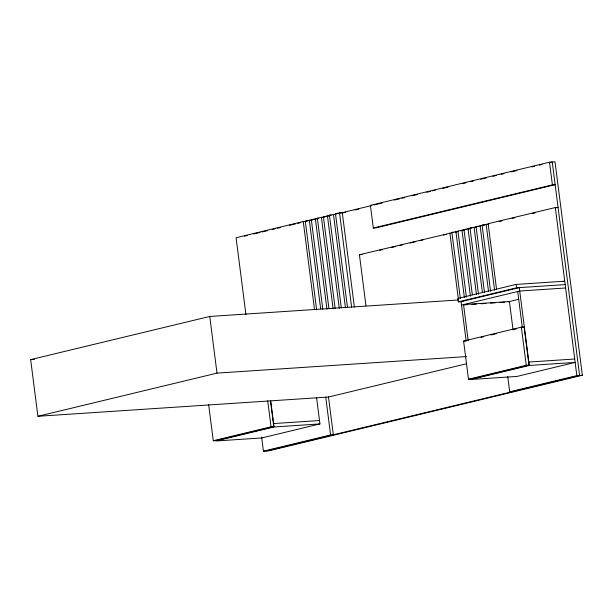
<?xml version="1.0" encoding="UTF-8"?>
<svg xmlns="http://www.w3.org/2000/svg" width="613" height="613" viewBox="0 0 613 613"><rect width="100%" height="100%" fill="white"/><g stroke="black" fill="none" stroke-linecap="round" stroke-linejoin="round"><path stroke-width="0.92" d="M306.002 221.362L303.251 221.546L236.089 237.737L245.936 314.569M312.048 219.906L305.266 221.063L316.637 309.833M322.798 309.32L311.312 219.607L318.093 218.45M324.139 216.994L317.35 218.144L328.966 308.814M335.135 308.301L323.396 216.688L330.177 215.538M341.295 307.787L329.442 215.232L336.223 214.083M347.464 307.274L335.487 213.776L339.518 212.803L342.269 212.627L354.368 307.067M261.605 436.939L263.429 451.168L268.938 450.8L582.35 375.263L555.01 161.832L549.501 162.2L370.405 205.363L373.309 228.028L376.068 227.844L555.156 184.682L552.405 184.865L373.309 228.028M244.365 236.22L247.215 235.53M253.721 233.967L260.004 232.45M262.096 231.944L267.36 230.68M272.325 229.484L275.114 228.81M277.482 228.235L280.241 227.576M289.443 225.354L295.573 223.875M297.719 223.362L300.485 222.695M310.431 220.297L313.243 219.623M314.867 219.224L318.821 218.274M322.522 217.385L326.262 216.481M327.763 216.121L329.373 215.73M340.215 213.117L371.83 205.501M374.091 204.957L382.06 203.033M394.504 200.037L399.737 198.773M401.929 198.244L404.71 197.57M412.135 195.785L417.407 194.513M426.702 192.275L430.426 191.379M432.548 190.865L435.337 190.191M442.755 188.406L448.095 187.118M462.976 183.532L465.957 182.812M470.592 181.693L473.382 181.027M480.807 179.234L486.224 177.931M492.867 176.329L496.576 175.433M501.105 174.345L504.001 173.64M511.334 171.878L516.912 170.529M531.793 166.943L534.628 166.261M539.264 165.142L542.045 164.476M549.463 162.683L552.252 162.016L579.599 375.447L266.188 450.984M342.966 212.933L345.755 212.267M355.057 210.021L358.774 209.125M365.961 305.734L359.425 254.74L451.704 232.817M460.355 298.562L451.881 232.457L458.662 231.3L455.444 232.082M460.677 230.817L464.708 229.844L457.926 231.001L466.393 297.106M472.316 294.707L463.972 229.538L470.753 228.388L468.34 228.971M478.485 294.194L470.018 228.082L476.799 226.933M484.531 292.738L476.063 226.626L482.845 225.477M490.576 291.282L482.102 225.17L488.89 224.021M555.301 208.014L558.06 207.347L555.309 207.531L488.147 223.714L496.545 289.244M379.715 250.326L382.481 249.66M391.715 247.437L395.4 246.549M400.021 245.438L402.787 244.771M410.166 242.993L415.706 241.652M420.319 240.541L423.093 239.875M443.391 234.986L446.164 234.312M486.469 224.603L488.078 224.212M499.181 221.538L501.94 220.872M512.062 218.435L514.82 217.768M532.299 213.554L535.065 212.887M466.769 363.701L328.507 397.025L37.906 416.288L30.65 359.624L209.746 316.454L458.417 299.972M562.895 281.635L564.749 281.191L516.108 284.417L457.903 298.447L458.34 301.841L463.106 301.527M458.34 301.841L516.544 287.819L565.178 284.593M461.528 305.059L519.732 291.029L565.615 287.987M508.085 301.857L518.498 299.351M37.906 416.288L217.002 373.125L466.631 356.574M463.597 341.073L521.356 327.158L524.107 326.974L528.996 365.126L471.236 379.049L468.485 379.232L463.597 341.073L466.347 340.897M481.021 337.357L483.772 336.698M491.105 334.928L496.607 333.602M514.023 329.403L516.774 328.744M521.356 327.633L523.188 327.196M208.627 404.45L213.278 440.739L271.03 426.817L273.789 426.633L270.448 400.58M468.485 379.232L526.245 365.31L528.996 365.126M273.789 426.633L216.029 440.555L213.278 440.739M319.94 423.92L274.057 426.962L215.853 440.992L261.736 437.95L319.94 423.92L316.599 397.791M529.264 365.455L471.06 379.478L516.943 376.436L575.147 362.413L529.264 365.455L519.295 287.635L461.091 301.657L466.141 341.043M263.429 451.168L330.591 434.985L333.342 434.801L328.484 396.856M507.74 376.62L509.687 391.822L576.841 375.631L582.35 375.263M335.487 213.776L338.238 213.592M329.442 215.232L331.281 215.109M323.396 216.688L326.147 216.512M311.312 219.607L313.143 219.485M306.178 221.002L308.017 220.879M482.102 225.17L484.86 224.986M476.063 226.626L478.814 226.442M470.018 228.082L471.849 227.959M463.972 229.538L466.723 229.362M451.881 232.457L453.72 232.335M359.425 254.74L362.176 254.556M464.34 304.876L467.144 304.692M471.826 304.377L476.508 304.071M481.19 303.757L485.871 303.45M490.553 303.136L495.235 302.83M499.917 302.516L504.599 302.209M30.65 359.624L34.458 359.371M528.827 362.053L574.718 359.011M509.687 391.822L512.437 391.638M273.62 423.56L319.503 420.518M549.501 162.2L552.405 184.865M555.309 207.531L576.841 375.631M517.717 291.52L522.33 327.503M516.108 284.417L516.544 287.819M521.356 327.158L526.245 365.31M513.066 329.94L509.426 301.535L463.543 304.577L468.156 340.56M486.132 224.197L494.607 290.309M480.094 225.653L488.561 291.765M474.048 227.116L482.393 292.278M468.003 228.572L476.47 294.677M461.957 230.028L470.424 296.133M455.911 231.484L464.378 297.589M449.865 232.94L458.34 299.052M339.518 212.803L351.617 307.243M333.472 214.259L345.448 307.757M327.426 215.722L339.28 308.27M321.381 217.178L333.12 308.783M315.335 218.634L326.951 309.297M309.297 220.09L320.668 308.868M303.251 221.546L314.553 309.764M325.733 397.04L330.591 434.985M270.708 400.833L274.057 426.962M267.697 400.764L271.03 426.817M209.746 316.454L217.002 373.125"/></g></svg>
